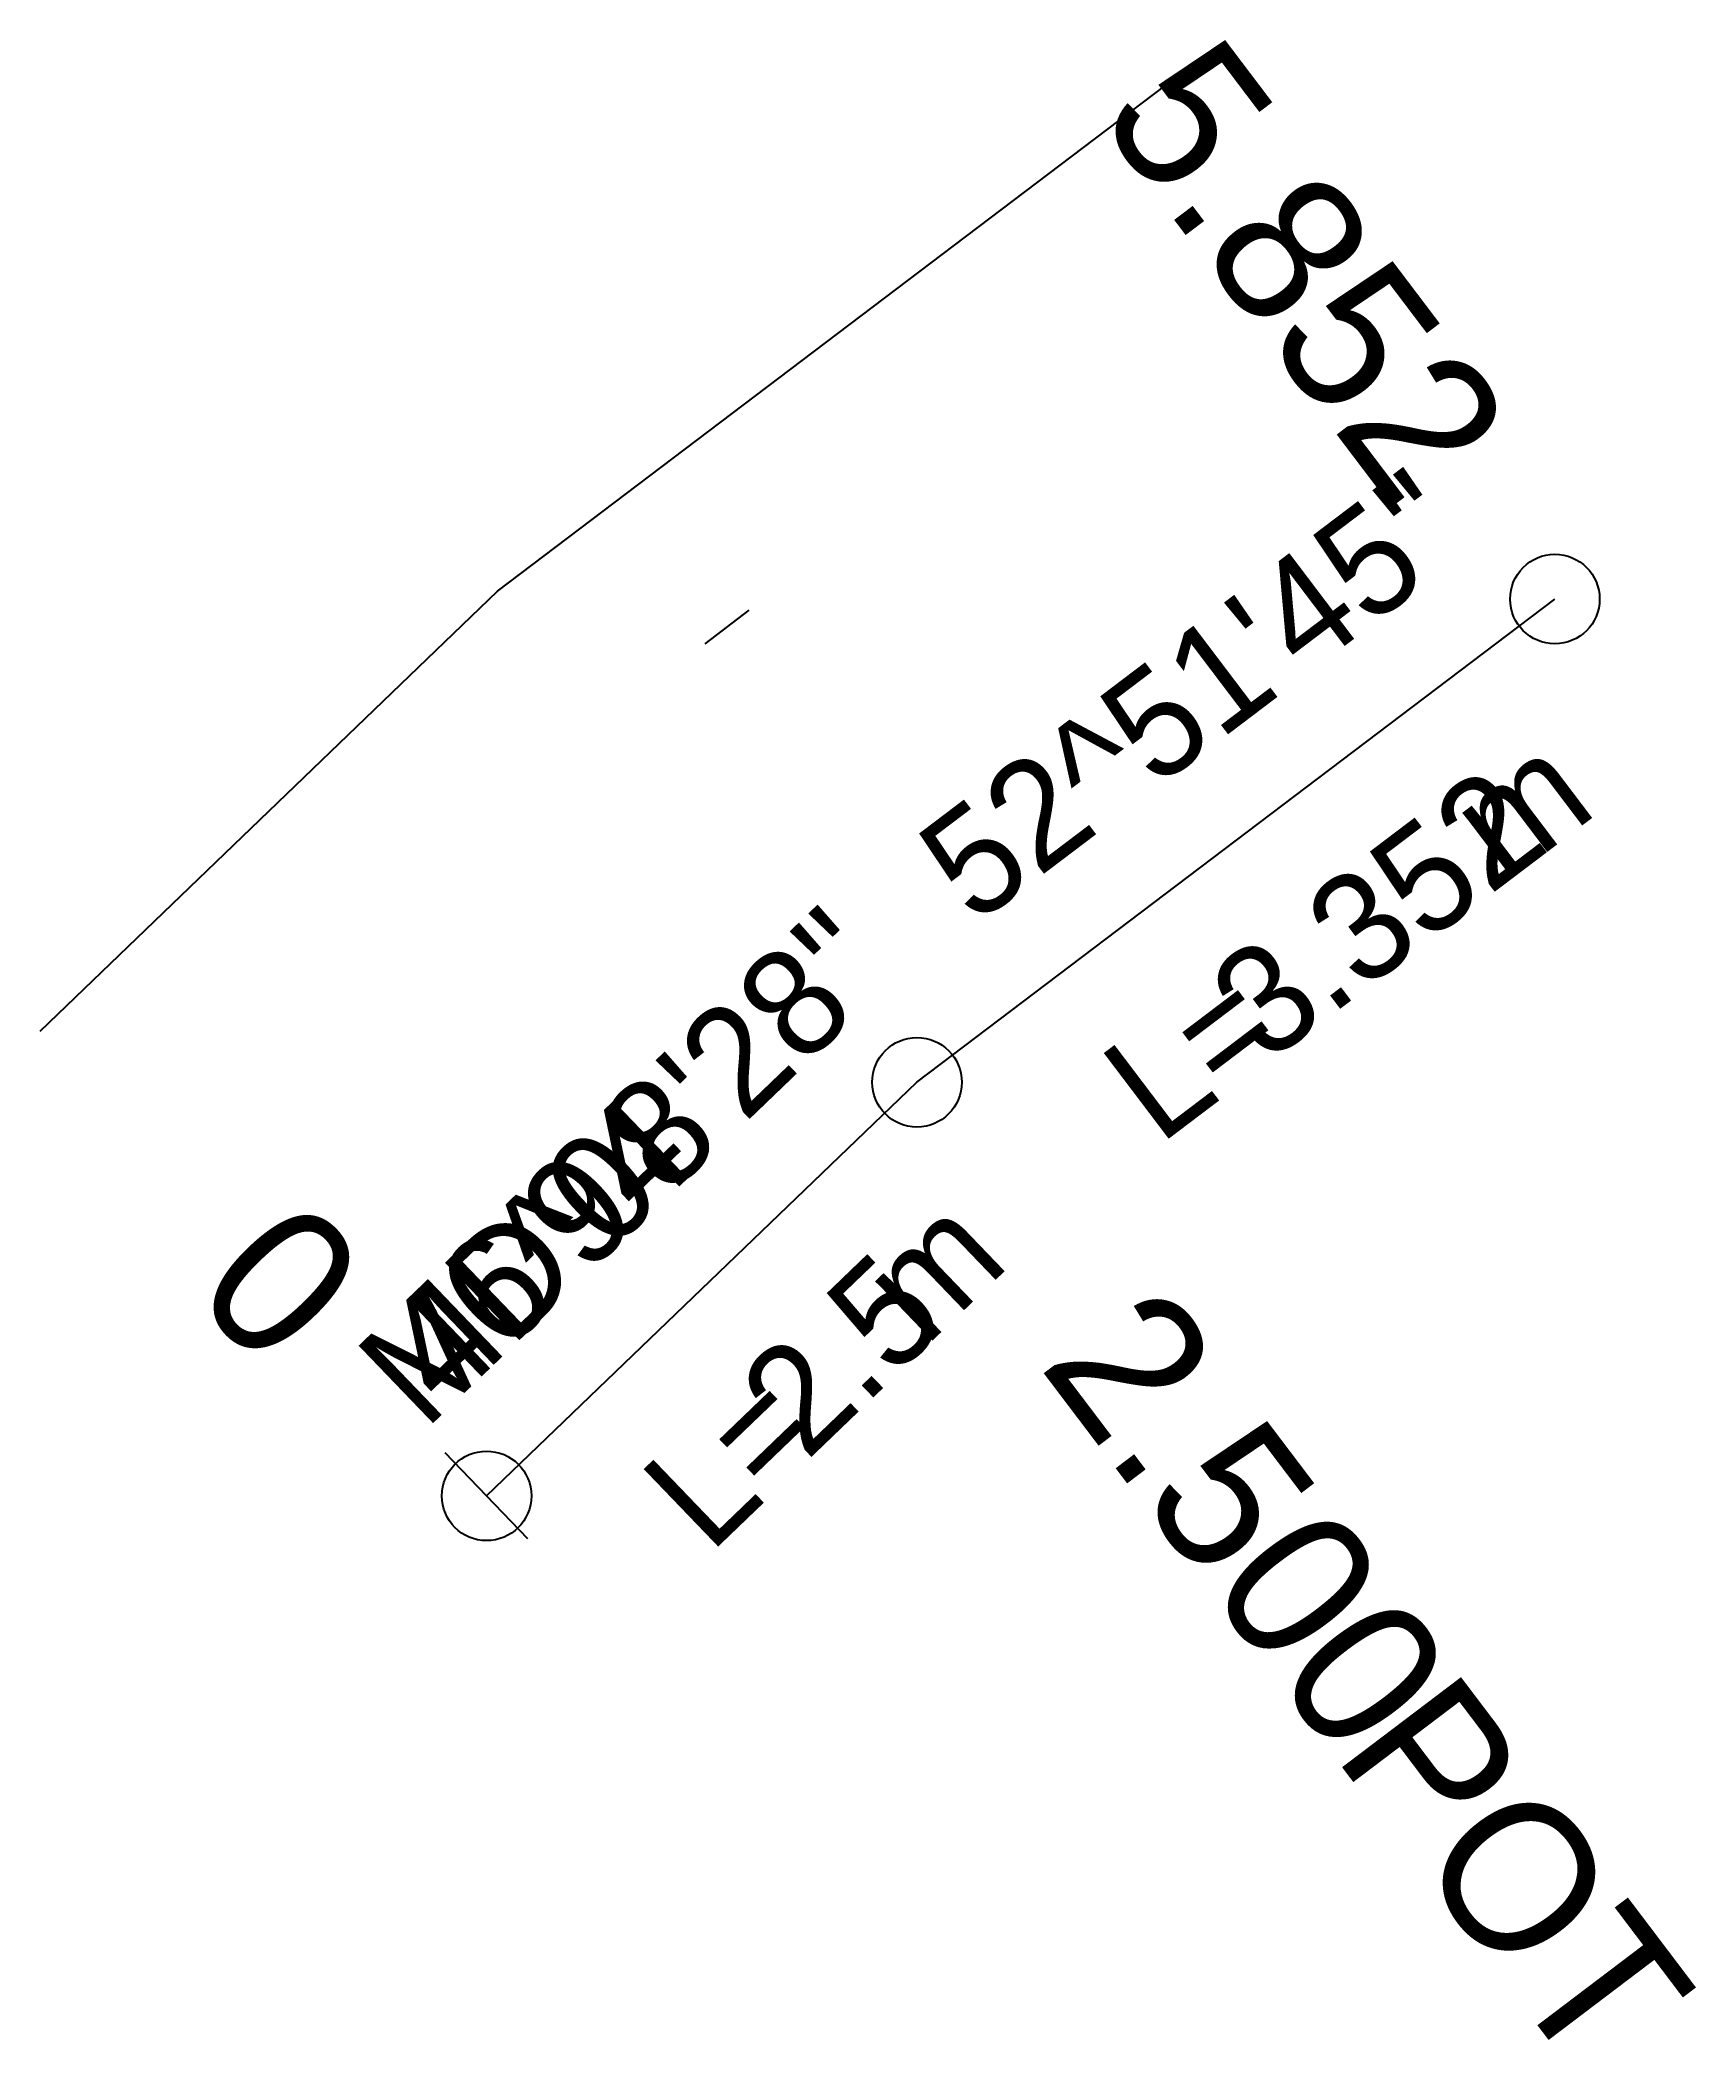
# Model space of a CAD drawing. Extents: x 268525 to 268631, y 5769832 to 5769955.
# Drawn here: x 268524.83 to 268531.76, y 5769946.24 to 5769954.62 of the extents above; entities outside this region: 1.
import ezdxf

# ---------------------------------------------------------------- set-up
doc = ezdxf.new("R2010")
doc.units = 0
for name, color, linetype in [('GEOM_HA_CONSTRUCTION', 7, 'Continuous'), ('GEOM_HA_ROAD', 7, 'Continuous'), ('GEOM_HA_ROAD_SYM_CH_MAJOR', 7, 'Continuous'), ('GEOM_HA_ROAD_SYM_TANGENT', 7, 'Continuous'), ('GEOM_HA_ROAD_TEXT_ALIGN_NAME', 7, 'Continuous'), ('GEOM_HA_ROAD_TEXT_CH_MAJOR', 7, 'Continuous'), ('GEOM_HA_ROAD_TEXT_CH_TANGENT', 7, 'Continuous'), ('GEOM_HA_ROAD_TEXT_LINE_BEARING', 7, 'Continuous'), ('GEOM_HA_ROAD_TEXT_LINE_LENGTH', 7, 'Continuous'), ('TERRAIN_DYNM_BREAKLINE', 7, 'Continuous')]:
    doc.layers.add(name, color=color, linetype=linetype)

msp = doc.modelspace()

# ---------------------------------------------------------------- linework, layer by layer
at = {"layer": 'GEOM_HA_CONSTRUCTION'}
for p, q in [((268527.6131, 5769952.0914), (268527.7985, 5769952.2318)), ((268527.6131, 5769952.0914), (268527.7985, 5769952.2318)), ((268558.8125, 5769831.5038), (268631.1369, 5769881.0703))]:
    msp.add_line(p, q, dxfattribs=at)
at = {"layer": 'GEOM_HA_ROAD'}
for p, q in [((268528.5009, 5769950.2549), (268531.1728, 5769952.2784)), ((268526.6982, 5769948.5227), (268528.5009, 5769950.2549))]:
    msp.add_line(p, q, dxfattribs=at)
at = {"layer": 'GEOM_HA_ROAD_SYM_CH_MAJOR'}
msp.add_line((268526.8715, 5769948.3424), (268526.525, 5769948.703), dxfattribs=at)
at = {"layer": 'GEOM_HA_ROAD_SYM_TANGENT'}
for centre in [(268531.1728, 5769952.2784), (268528.5009, 5769950.2549), (268526.6982, 5769948.5227)]:
    msp.add_circle(centre, 0.1875, dxfattribs=at)
at = {"layer": 'TERRAIN_DYNM_BREAKLINE'}
for p, q in [((268526.7444, 5769952.3116), (268529.5427, 5769954.4308)), ((268524.8275, 5769950.4695), (268526.7444, 5769952.3116))]:
    msp.add_line(p, q, dxfattribs=at)

# ---------------------------------------------------------------- texts
at = {"layer": 'GEOM_HA_ROAD_TEXT_ALIGN_NAME'}
msp.add_text('MD94', height=0.45, rotation=43.85878, dxfattribs=at).set_placement((268526.4384, 5769948.7931))
at = {"layer": 'GEOM_HA_ROAD_TEXT_CH_MAJOR'}
for s, rotation, p in [('5.852', 307.13745, (268529.2515, 5769954.2977)), ('0', 313.85878, (268525.4513, 5769949.3693))]:
    msp.add_text(s, height=0.625, rotation=rotation, dxfattribs=at).set_placement(p)
at = {"layer": 'GEOM_HA_ROAD_TEXT_CH_TANGENT'}
for s, p in [('2.500', (268529.0064, 5769949.0698)), ('POT', (268530.24, 5769947.4409))]:
    msp.add_text(s, height=0.625, rotation=307.13745, dxfattribs=at).set_placement(p)
at = {"layer": 'GEOM_HA_ROAD_TEXT_LINE_BEARING'}
for s, rotation, p in [('52^51\'45"', 37.13745, (268528.7418, 5769950.9078)), ('46^08\'28"', 43.85878, (268526.5264, 5769948.8777))]:
    msp.add_text(s, height=0.45, rotation=rotation, dxfattribs=at).set_placement(p)
at = {"layer": 'GEOM_HA_ROAD_TEXT_LINE_LENGTH'}
for s, rotation, p in [('m', 37.13745, (268530.961, 5769951.0832)), ('3.352', 37.13745, (268529.963, 5769950.3273)), ('L=', 37.13745, (268529.5158, 5769949.9886)), ('m', 43.85878, (268528.5353, 5769949.1438)), ('2.5', 43.85878, (268528.037, 5769948.665)), ('L=', 43.85878, (268527.6325, 5769948.2763))]:
    msp.add_text(s, height=0.45, rotation=rotation, dxfattribs=at).set_placement(p)

doc.saveas('drawing.dxf')
